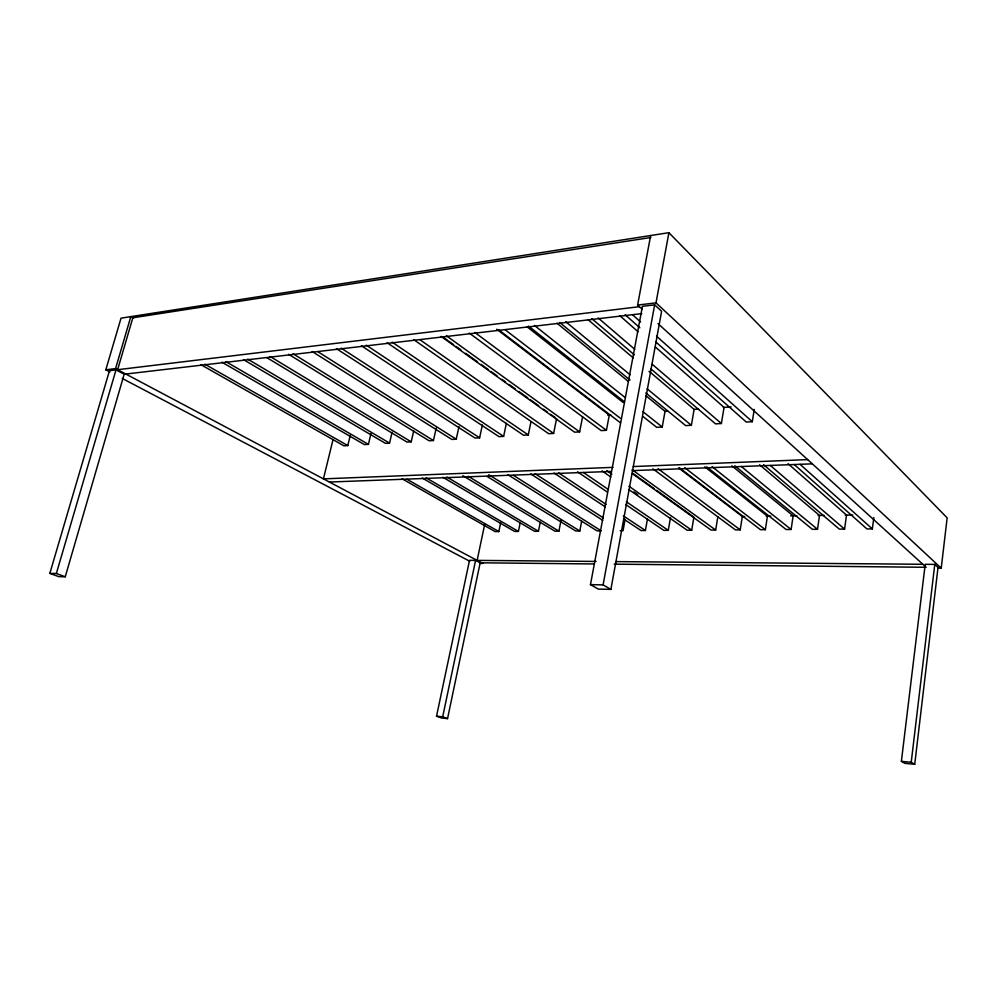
<?xml version="1.0" encoding="UTF-8"?>
<svg xmlns="http://www.w3.org/2000/svg" width="997" height="997" viewBox="0 0 997 997"><rect width="100%" height="100%" fill="white"/><g stroke="black" fill="none" stroke-linecap="round" stroke-linejoin="round"><path stroke-width="1.5" d="M914.723 764.313L938.027 567.405L934.775 564.389L925.216 564.314L901.388 761.334L904.94 763.353L914.723 764.313L911.221 762.294L901.388 761.334M938.376 568.153L941.23 568.178L947.15 517.854L668.9 232.687L121.036 318.155L105.807 369.8L109.907 371.956M911.221 762.294L934.775 564.389M794.273 464.565L866.954 528.946L872.338 528.896L873.833 517.555M763.565 464.714L839.324 529.133L844.584 529.095L846.515 515.1L788.054 463.68M734.789 465.811L812.393 529.332L817.515 529.295L819.497 515.461L759.577 464.764M706.798 466.883L786.122 529.519L791.12 529.482L793.138 515.823L731.848 465.823M679.555 467.917L760.487 529.694L765.36 529.669L767.428 516.172L704.842 466.858M652.91 468.839L735.462 529.881L740.21 529.843L742.329 516.508L678.546 467.867M655.652 341.784L746.279 422.055L752.286 421.706L754.255 409.418M632.185 473.5L711.023 530.055L715.672 530.018L717.828 516.845M650.729 368.753L715.547 423.875L721.379 423.526L724.059 407.399L655.44 347.043M629.057 489.726L687.157 530.217L691.706 530.192L693.9 517.169L656.574 490.362M645.807 392.968L685.712 425.632L691.382 425.295L694.111 409.393L649.01 371.233M625.655 504.482L663.852 530.392L668.289 530.354L670.52 517.48M643.215 416.671L656.736 427.339L662.232 427.015L665.024 411.337L645.894 395.722M623.972 519.25L641.071 530.554L645.408 530.516L647.439 519.063M610.887 589.377L661.622 311.288L654.668 304.845L642.417 306.316L590.473 584.628L598.312 589.09L610.887 589.377L603.085 584.89L590.473 584.628M625.107 519.35L623.05 530.678L620.221 530.703M603.085 584.89L654.668 304.845M941.23 568.178L656.001 302.839L668.9 232.687M642.392 309.419L637.606 305.07L650.667 235.529M469.275 333.073L601.216 430.617L606.413 430.318L609.292 415.064L496.755 329.247M486.985 476.379L575.768 531.015L579.818 530.99L581.687 521.132M462.87 475.719L554.943 531.164L558.906 531.139L560.987 520.484M441.048 336.4L574.596 432.187L579.643 431.888L582.584 416.846M413.68 339.616L548.699 433.72L553.622 433.433L556.588 418.578M442.93 477.264L534.566 531.314L538.455 531.276L540.249 522.241M422.267 478.037L514.639 531.451L518.428 531.426L520.247 522.49M387.148 342.731L523.5 435.203L528.285 434.929L530.99 421.731M402.078 478.809L495.123 531.588L498.836 531.563L500.668 522.715M447.553 718.6L480.168 562.807L475.594 560.376L469.512 560.326L436.536 716.195L441.397 717.99L447.553 718.6L442.693 716.793L436.536 716.195M442.693 716.793L475.594 560.376M484.704 524.297L477.127 560.389L596.131 561.436M361.413 345.76L498.974 436.649L503.635 436.374L506.364 423.351M336.438 348.688L475.083 438.069L479.619 437.795L482.386 424.934M312.186 351.542L451.815 439.44L456.227 439.178L459.019 426.479M288.632 354.309L429.121 440.774L433.433 440.524L436.25 427.987M267.009 357.761L407.013 442.082L411.213 441.833L413.73 430.829M243.492 359.618L385.453 443.353L389.553 443.104L392.083 432.237M221.857 362.16L364.416 444.587L368.416 444.363L370.959 433.608M200.808 364.64L343.89 445.809L347.791 445.572L350.358 434.954M333.073 439.44L323.427 478.872L613.043 467.356M65.241 576.789L124.176 374.236L116.001 369.899L109.483 370.685L49.85 573.362L58.723 576.64L65.241 576.789L56.355 573.499L49.85 573.362M105.807 369.8L115.577 368.603L130.806 316.635L133.486 318.168M56.355 573.499L116.001 369.899M650.854 237.498L132.825 317.794L117.634 369.7L639.376 306.69M637.606 305.07L656.001 302.839M125.809 374.037L641.794 313.606M607.771 415.163L610.75 414.964M664.712 411.362L667.803 411.15M694.037 409.393L698.66 409.094M723.348 407.437L731.063 406.926M633.269 466.559L807.67 459.617M329.421 482.037L610.638 471.444M632.36 470.621L812.318 463.842M741.793 516.521L744.771 516.471M766.232 516.184L770.855 516.122M790.646 515.848L796.852 515.773M818.138 515.486L824.17 515.399M845.269 515.113L852.809 515.013M616.034 561.61L922.848 564.29M481.688 562.819L594.337 563.953M614.214 564.152L926.138 567.281L657.97 323.576M479.794 563.392L482.822 563.417L115.577 368.603M122.22 378.424L469.712 561.224M204.796 364.167L347.791 445.572M407.175 479.383L498.836 531.563M225.958 361.674L368.416 444.363M426.205 477.899L518.428 531.426M247.717 359.119L389.553 443.104M446.955 477.102L538.455 531.276M270.087 356.49L411.213 441.833M468.216 476.292L558.906 531.139M293.106 353.785L433.433 440.524M488.767 474.722L579.818 530.99M507.972 474.784L597.053 530.865L601.191 530.828L513.492 475.382M318.043 351.791L456.227 439.178M530.716 473.924L602.736 520.347M341.173 348.14L479.619 437.795M535.152 473.749L603.26 517.854M554.033 473.039L605.216 506.85M366.298 345.186L503.635 436.374M558.582 472.865L606.126 504.432M623.399 515.898L645.408 530.516M577.487 471.818L607.335 492.057M392.182 342.145L528.285 434.929M583.432 472.503L608.27 489.44M626.34 501.765L668.289 530.354M602.014 470.871L610.8 476.99M633.893 491.907L637.719 494.587M420.086 339.852L553.622 433.433M606.799 470.696L611.859 474.236M628.97 486.237L691.706 530.192M442.531 336.687L447.553 340.289M448.775 341.161L453.647 344.663M456.078 346.408L460.938 349.91M465.773 353.374L477.563 361.836M481.102 364.379L488.493 369.688M490.96 371.457L497.117 375.881M501.902 379.309L505.479 381.888M509.068 384.456L515.162 388.83M518.938 391.547L527.725 397.853M530.167 399.61L538.704 405.742M543.552 409.219L547.104 411.773M550.668 414.328L555.404 417.731M632.696 473.226L638.666 477.501M639.825 478.336L654.057 488.555M446.394 335.765L579.643 431.888M632.098 469.724L715.672 530.018M474.809 332.425L606.413 430.318M658.057 468.74L740.21 529.843M498.425 329.646L620.558 422.878M505.317 329.882L620.221 418.154M684.727 467.718L765.36 529.669M528.535 326.106L624.483 401.878M527.039 326.767L623.15 402.489M534.442 325.421L625.306 397.666M642.978 411.711L662.232 427.015M712.12 466.671L791.12 529.482M557.024 323.252L628.347 381.415M559.653 322.455L630.042 380.056M565.76 321.732L630.129 374.797M647.09 388.793L691.382 425.295M741.419 466.559L817.515 529.295M587.993 319.626L633.269 357.923M591.844 318.666L634.404 354.87M598.138 317.931L634.79 349.324M652.287 364.329L721.379 423.526M770.32 465.462L844.584 529.095M620.009 315.862L638.068 331.752M625.131 314.753L639.85 327.789M632.771 314.977L640.597 321.969M656.537 336.201L752.286 421.706M800.043 464.34L872.338 528.896"/></g></svg>
